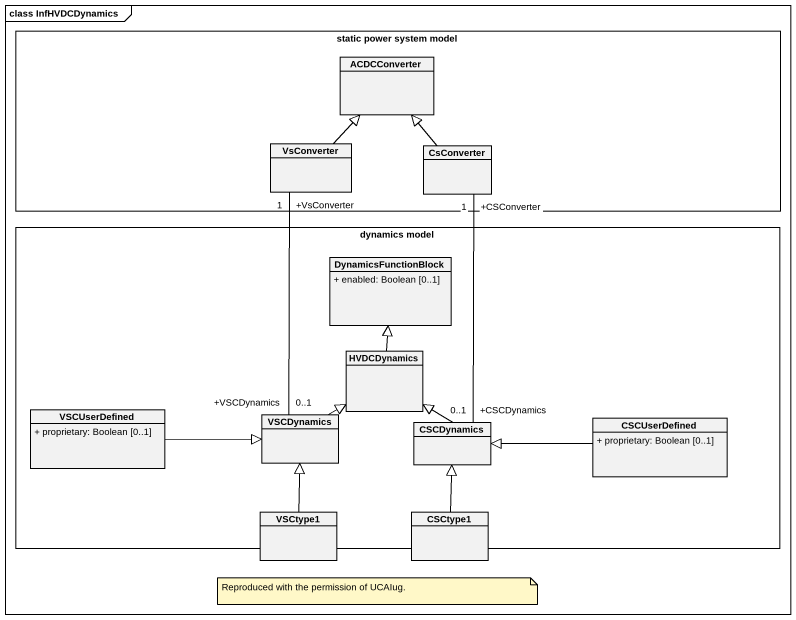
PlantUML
@startuml
mainframe class InfHVDCDynamics
hide circle
hide empty members
skinparam classAttributeIconSize 0
rectangle "static power system model" as static_power_system_model {
  class ACDCConverter
  class VsConverter
  class CsConverter
}
rectangle "dynamics model" as dynamics_model {
  class DynamicsFunctionBlock {
    + enabled: Boolean [0..1]
  }
  class HVDCDynamics
  class VSCUserDefined {
    + proprietary: Boolean [0..1]
  }
  class VSCDynamics
  class CSCDynamics
  class CSCUserDefined {
    + proprietary: Boolean [0..1]
  }
}
class VSCtype1
class CSCtype1
VsConverter -up-|> ACDCConverter
CsConverter -up-|> ACDCConverter
HVDCDynamics -up-|> DynamicsFunctionBlock
VSCUserDefined -right-|> VSCDynamics
VSCDynamics "+VSCDynamics\n0..1" -up- "+VsConverter\n1" VsConverter
VSCDynamics -up-|> HVDCDynamics
CSCDynamics "+CSCDynamics\n0..1" -up- "+CSConverter\n1" CsConverter
CSCDynamics -up-|> HVDCDynamics
CSCUserDefined -left-|> CSCDynamics
VSCtype1 -up-|> VSCDynamics
CSCtype1 -up-|> CSCDynamics
note as N1
  Reproduced with the permission of UCAIug.
end note
@enduml
